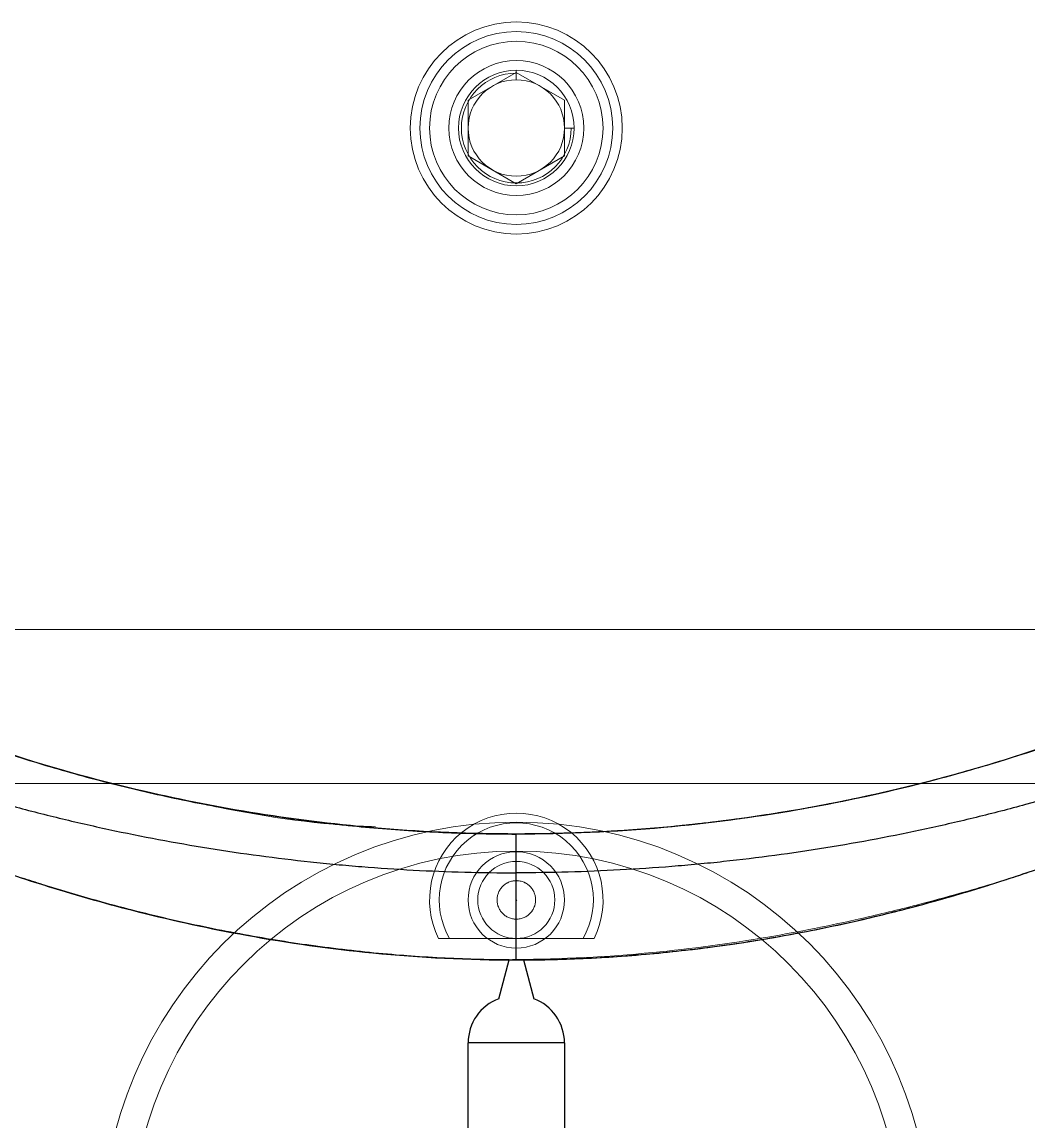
# Model space of a CAD drawing. Header units: millimetres. Extents: x 0 to 1749, y -46 to 1352.
# Drawn here: x 933.8 to 986, y 347.8 to 404.8 of the extents above; entities that cross this region are included whole.
import ezdxf
from ezdxf.lldxf.tags import DXFTag

# ---------------------------------------------------------------- set-up
doc = ezdxf.new("R2010")
doc.units = ezdxf.units.MM
for name, color, linetype, true_color in [('1', 7, 'Continuous', 0xffffff), ('110', 7, 'Continuous', 0xffffff), ('115', 7, 'Continuous', 0xffffff), ('117', 7, 'Continuous', 0xffffff), ('71', 7, 'Continuous', 0xffffff)]:
    doc.layers.add(name, color=color, linetype=linetype, true_color=true_color)
tags = doc.linetypes.add('DASHED', pattern=[25.72, 12.86, -12.86]).pattern_tags.tags
tags[6:7] = [DXFTag(74, 4), DXFTag(75, 0), DXFTag(340, '0'), DXFTag(46, 0.0), DXFTag(50, 0.0), DXFTag(44, 0.0), DXFTag(45, 0.0)]
tags[4:5] = [DXFTag(74, 4), DXFTag(75, 0), DXFTag(340, '0'), DXFTag(46, 0.0), DXFTag(50, 0.0), DXFTag(44, 0.0), DXFTag(45, 0.0)]

msp = doc.modelspace()

# ---------------------------------------------------------------- linework, layer by layer
at = {"layer": '1', "color": 7, "linetype": 'DASHED', "lineweight": 20, "ltscale": 0.125}
for p, q in [((956.9507, 400.73873), (959.4507, 402.1821)), ((959.4507, 402.29535), (959.4507, 401.79535)), ((959.4507, 402.1821), (961.9507, 400.73873)), ((956.9507, 397.85197), (956.9507, 400.73873)), ((961.9507, 400.73873), (961.9507, 397.85197)), ((961.9507, 399.29535), (962.4507, 399.29535)), ((959.4507, 396.4086), (956.9507, 397.85197)), ((961.9507, 397.85197), (959.4507, 396.4086)), ((1025.4507, 373.29535), (918.4507, 373.29535)), ((1025.4507, 373.29535), (918.4507, 373.29535)), ((918.4507, 365.29535), (1025.4507, 365.29535)), ((918.4507, 365.29535), (1025.4507, 365.29535))]:
    msp.add_line(p, q, dxfattribs=at)
at = {"layer": '1', "color": 7, "linetype": 'Continuous', "lineweight": 30}
for p, q in [((958.54286, 354.14026), (959.08104, 356.14878)), ((959.82036, 356.14878), (960.35854, 354.14026)), ((958.54286, 354.14026), (958.54286, 354.14026)), ((961.9507, 351.84535), (956.9507, 351.84535)), ((956.9507, 331.74535), (956.9507, 351.84535)), ((961.9507, 351.84535), (961.9507, 331.74535))]:
    msp.add_line(p, q, dxfattribs=at)
at = {"layer": '1', "color": 7, "linetype": 'DASHED', "lineweight": 20, "ltscale": 0.125}
for centre, radius in [((959.4507, 399.29535), 5), ((959.4507, 399.29535), 4.5), ((959.4507, 399.29535), 3), ((959.4507, 399.29535), 2.5), ((959.4507, 359.26187), 2.5), ((959.4507, 359.24094), 0.02093)]:
    msp.add_circle(centre, radius, dxfattribs=at)
for radius in [3, 2.85]:
    msp.add_arc((959.4507, 399.29535), radius, 90, 0, dxfattribs=at)
at = {"layer": '1', "color": 7, "linetype": 'Continuous', "lineweight": 30}
for centre, start, end in [((959.4007, 351.84535), 110.495789, 180), ((959.5007, 351.84535), 0, 69.504211)]:
    msp.add_arc(centre, 2.45, start, end, dxfattribs=at)
at = {"layer": '1', "color": 7, "linetype": 'DASHED', "lineweight": 20, "ltscale": 0.125}
for points, knots in [([(952.14309, 363.05733), (951.58394, 363.07717), (948.34184, 363.24039), (942.77503, 364.2394), (935.80965, 365.91379), (929.85218, 367.90065), (924.85966, 369.94079), (920.70979, 371.9266), (917.24299, 373.79708), (914.32201, 375.54599), (911.68464, 377.22988), (909.56416, 378.76581), (907.73451, 380.00836), (906.64123, 380.4551), (906.11493, 380.6307)], [0, 0, 0, 0, 0.03361225, 0.19523848, 0.33875005, 0.46444746, 0.57245772, 0.66293246, 0.74098163, 0.80924229, 0.86765885, 0.92899894, 0.96693928, 1, 1, 1, 1]), ([(1012.80043, 380.5805), (1012.1079, 380.35177), (1010.45935, 379.6922), (1008.28817, 377.93053), (1005.74412, 376.28913), (1002.89676, 374.51331), (999.23307, 372.45292), (995.00834, 370.37473), (990.37154, 368.4227), (985.57296, 366.71003), (980.0706, 365.12911), (973.84742, 363.80714), (966.89154, 362.89141), (962.01198, 362.6724), (959.4507, 362.67211)], [0, 0, 0, 0, 0.03780769, 0.09291321, 0.14511309, 0.19682753, 0.26883288, 0.36549604, 0.44359372, 0.53261244, 0.63260128, 0.74366799, 0.86606016, 1, 1, 1, 1]), ([(959.4507, 360.67035), (959.4507, 360.98099), (959.4507, 361.54804), (959.4507, 362.19029), (959.4507, 362.58976), (959.4507, 362.68023), (959.4507, 362.68035)], [0, 0, 0, 0, 0.25009912, 0.50019824, 0.75029737, 1, 1, 1, 1]), ([(959.4507, 358.26187), (959.38114, 358.26187), (959.31295, 358.26905), (959.21262, 358.29002), (959.17951, 358.29873), (959.11395, 358.31964), (959.08202, 358.3317), (958.98908, 358.37222), (958.93069, 358.40508), (958.86207, 358.45329), (958.84862, 358.46326), (958.82242, 358.48371), (958.78409, 358.51519), (958.72492, 358.57163), (958.68246, 358.62088), (958.65244, 358.65933), (958.64272, 358.67243), (958.62407, 358.69889), (958.61512, 358.71227), (958.57214, 358.77996), (958.54346, 358.83652), (958.51447, 358.91014), (958.50901, 358.925), (958.4988, 358.95504), (958.49405, 358.9702), (958.48096, 359.01571), (958.47373, 359.04622), (958.45641, 359.13825), (958.45064, 359.20024), (958.45072, 359.27856), (958.4511, 359.2943), (958.45262, 359.3257), (958.45599, 359.3726), (958.46261, 359.41889), (958.48014, 359.51066), (958.4975, 359.57078), (958.52667, 359.64452), (958.5329, 359.65923), (958.54604, 359.6883), (958.56675, 359.73133), (958.59043, 359.77269), (958.64176, 359.85319), (958.68123, 359.90391), (958.73775, 359.96328), (958.74945, 359.97498), (958.77333, 359.9977), (958.80994, 360.03084), (958.87484, 360.08141), (958.93096, 360.11684), (958.97467, 360.14146), (958.98952, 360.14933), (959.01977, 360.16441), (959.03522, 360.17163), (959.11349, 360.20577), (959.17817, 360.22643), (959.27828, 360.24748), (959.31217, 360.25283), (959.36382, 360.25824), (959.38119, 360.2596), (959.41591, 360.26141), (959.4333, 360.26187), (959.4507, 360.26187)], [0, 0, 0, 0, 0.0625, 0.0625, 0.09375, 0.09375, 0.125, 0.125, 0.1875, 0.1875, 0.203125, 0.203125, 0.21875, 0.25, 0.28125, 0.28125, 0.296875, 0.296875, 0.3125, 0.3125, 0.375, 0.375, 0.390625, 0.390625, 0.40625, 0.40625, 0.4375, 0.4375, 0.5, 0.5, 0.515625, 0.515625, 0.53125, 0.5625, 0.5625, 0.625, 0.625, 0.640625, 0.640625, 0.65625, 0.6875, 0.6875, 0.75, 0.75, 0.765625, 0.765625, 0.78125, 0.8125, 0.84375, 0.84375, 0.859375, 0.859375, 0.875, 0.875, 0.9375, 0.9375, 0.96875, 0.96875, 0.984375, 0.984375, 1, 1, 1, 1]), ([(959.4507, 356.17133), (961.81835, 356.18812), (966.18105, 356.40948), (972.14992, 357.21836), (976.70341, 358.1273), (980.01932, 358.93455), (982.26569, 359.54479), (983.91364, 360.02468), (984.76572, 360.29094), (985.0959, 360.39668)], [0, 0, 0, 0, 0.27091391, 0.50138662, 0.68988517, 0.80325401, 0.89245006, 0.9577278, 1, 1, 1, 1]), ([(959.4507, 358.26187), (959.52026, 358.26187), (959.58845, 358.26905), (959.68878, 358.29002), (959.72189, 358.29873), (959.78745, 358.31964), (959.81938, 358.3317), (959.91233, 358.37222), (959.97071, 358.40508), (960.03933, 358.45329), (960.05278, 358.46326), (960.07898, 358.48371), (960.11732, 358.51519), (960.17648, 358.57163), (960.21894, 358.62088), (960.24896, 358.65933), (960.25868, 358.67243), (960.27733, 358.69889), (960.28628, 358.71227), (960.32927, 358.77996), (960.35794, 358.83652), (960.38693, 358.91014), (960.39239, 358.925), (960.4026, 358.95504), (960.40735, 358.9702), (960.42044, 359.01571), (960.42767, 359.04622), (960.44499, 359.13825), (960.45076, 359.20024), (960.45068, 359.27856), (960.4503, 359.2943), (960.44878, 359.3257), (960.44541, 359.3726), (960.43879, 359.41889), (960.42126, 359.51066), (960.40391, 359.57078), (960.37473, 359.64452), (960.3685, 359.65923), (960.35536, 359.6883), (960.33465, 359.73133), (960.31098, 359.77269), (960.25964, 359.85319), (960.22017, 359.90391), (960.16365, 359.96328), (960.15195, 359.97498), (960.12807, 359.9977), (960.09146, 360.03084), (960.02656, 360.08141), (959.97045, 360.11684), (959.92673, 360.14146), (959.91188, 360.14933), (959.88163, 360.16441), (959.86618, 360.17163), (959.78791, 360.20577), (959.72323, 360.22643), (959.62312, 360.24748), (959.58923, 360.25283), (959.53758, 360.25824), (959.52021, 360.2596), (959.48549, 360.26141), (959.46811, 360.26187), (959.4507, 360.26187)], [0, 0, 0, 0, 0.0625, 0.0625, 0.09375, 0.09375, 0.125, 0.125, 0.1875, 0.1875, 0.203125, 0.203125, 0.21875, 0.25, 0.28125, 0.28125, 0.296875, 0.296875, 0.3125, 0.3125, 0.375, 0.375, 0.390625, 0.390625, 0.40625, 0.40625, 0.4375, 0.4375, 0.5, 0.5, 0.515625, 0.515625, 0.53125, 0.5625, 0.5625, 0.625, 0.625, 0.640625, 0.640625, 0.65625, 0.6875, 0.6875, 0.75, 0.75, 0.765625, 0.765625, 0.78125, 0.8125, 0.84375, 0.84375, 0.859375, 0.859375, 0.875, 0.875, 0.9375, 0.9375, 0.96875, 0.96875, 0.984375, 0.984375, 1, 1, 1, 1]), ([(983.96961, 360.03577), (983.9839, 360.04025), (983.99818, 360.04473), (984.30457, 360.14101), (984.59623, 360.23428), (984.88742, 360.329)], [0, 0, 0, 0, 0.04668834, 0.04668834, 1, 1, 1, 1]), ([(959.4507, 356.16994), (959.4507, 356.18976), (959.4507, 356.28043), (959.4507, 356.58787), (959.4507, 357.15286), (959.4507, 357.63714), (959.4507, 358.01826), (959.4507, 358.14007), (959.4507, 358.26187)], [0, 0, 0, 0, 0.14202807, 0.38930422, 0.63658037, 0.88385653, 0.88385653, 1, 1, 1, 1]), ([(959.08105, 356.14878), (959.08106, 356.14878), (959.08167, 356.14885), (959.08404, 356.14912), (959.08585, 356.14932), (959.09309, 356.15014), (959.10022, 356.15093), (959.11422, 356.1524), (959.11945, 356.15295), (959.13104, 356.15411), (959.13737, 356.15473), (959.15767, 356.15666), (959.17302, 356.15803), (959.1988, 356.16011), (959.20789, 356.16081), (959.22665, 356.16217), (959.23634, 356.16283), (959.26633, 356.16473), (959.28758, 356.16589), (959.33243, 356.16785), (959.35539, 356.16862), (959.39059, 356.1694), (959.40245, 356.1696), (959.42644, 356.16987), (959.43858, 356.16994), (959.4507, 356.16994)], [0, 0, 0, 0, 0.06108855, 0.06108855, 0.12368265, 0.12368265, 0.24887084, 0.24887084, 0.31146494, 0.31146494, 0.37405903, 0.37405903, 0.49924723, 0.49924723, 0.56184132, 0.56184132, 0.62443542, 0.62443542, 0.74962361, 0.74962361, 0.87481181, 0.87481181, 0.9374059, 0.9374059, 1, 1, 1, 1]), ([(959.82036, 356.14878), (959.82034, 356.14878), (959.81973, 356.14885), (959.81736, 356.14912), (959.81555, 356.14932), (959.80831, 356.15014), (959.80118, 356.15093), (959.78718, 356.1524), (959.78195, 356.15295), (959.77036, 356.15411), (959.76403, 356.15473), (959.74373, 356.15666), (959.72838, 356.15803), (959.7026, 356.16011), (959.69351, 356.16081), (959.67475, 356.16217), (959.66506, 356.16283), (959.63507, 356.16473), (959.61382, 356.16589), (959.56897, 356.16785), (959.54601, 356.16862), (959.51081, 356.1694), (959.49895, 356.1696), (959.47496, 356.16987), (959.46282, 356.16994), (959.4507, 356.16994)], [0, 0, 0, 0, 0.06108855, 0.06108855, 0.12368264, 0.12368264, 0.24887084, 0.24887084, 0.31146493, 0.31146493, 0.37405903, 0.37405903, 0.49924723, 0.49924723, 0.56184132, 0.56184132, 0.62443542, 0.62443542, 0.74962361, 0.74962361, 0.87481181, 0.87481181, 0.9374059, 0.9374059, 1, 1, 1, 1])]:
    msp.add_open_spline(points, degree=3, knots=knots, dxfattribs=at)
at = {"layer": '1', "color": 7, "linetype": 'Continuous', "lineweight": 30}
for points, knots in [([(959.4507, 362.68035), (957.11144, 362.68088), (952.62597, 362.86496), (946.18889, 363.6395), (939.51264, 364.94186), (932.83929, 366.81802), (926.42663, 369.23599), (921.2318, 371.64858), (917.08492, 373.88071), (913.73055, 375.93167), (910.87521, 377.75524), (908.57804, 379.61087), (906.92021, 380.31758), (906.15411, 380.58806)], [0, 0, 0, 0, 0.12250451, 0.23578622, 0.3398936, 0.47936219, 0.59912725, 0.69929545, 0.77983064, 0.84623331, 0.90560151, 0.95783186, 1, 1, 1, 1]), ([(906.1857, 380.65674), (906.47212, 380.5509), (906.75227, 380.435), (907.30061, 380.18395), (907.56879, 380.04881), (908.09347, 379.75972), (908.41402, 379.56719), (908.72497, 379.35922), (908.84857, 379.27478), (908.90996, 379.2319), (909.09326, 379.10186), (909.21434, 379.01337), (909.4566, 378.83654), (909.57792, 378.74843), (909.82111, 378.57311), (910.18666, 378.31134), (911.04474, 377.70882), (911.78871, 377.20597), (912.78752, 376.54655), (913.29036, 376.22237), (914.30169, 375.58432), (914.81022, 375.27032), (915.83326, 374.65288), (916.34779, 374.34947), (917.38311, 373.75366), (917.90388, 373.46123), (919.4755, 372.60034), (920.53567, 372.04828), (921.74238, 371.45192), (921.87668, 371.38599), (922.14554, 371.25488), (922.54917, 371.05936), (923.49332, 370.61119), (924.30662, 370.24073), (925.93855, 369.51788), (928.12863, 368.6023), (931.45567, 367.37135), (933.70135, 366.64473), (935.9608, 365.9649), (938.23402, 365.33184), (940.53484, 364.79259), (942.84957, 364.30062), (944.01388, 364.07827), (946.35661, 363.68145), (947.68232, 363.48516), (949.0171, 363.31972), (949.31394, 363.28372), (949.4625, 363.2661), (949.90824, 363.21442), (950.20549, 363.18155), (951.09752, 363.08767), (951.69258, 363.0314), (953.47886, 362.88149), (954.67121, 362.80685), (956.46188, 362.73154), (957.05913, 362.71253), (958.25436, 362.68694), (958.85233, 362.68035), (959.4507, 362.68035)], [0, 0, 0, 0, 0.015625, 0.015625, 0.03125, 0.03125, 0.046875, 0.05078125, 0.05078125, 0.0546875, 0.0546875, 0.0625, 0.0625, 0.0703125, 0.0703125, 0.078125, 0.09375, 0.125, 0.125, 0.15625, 0.15625, 0.1875, 0.1875, 0.21875, 0.21875, 0.25, 0.25, 0.3125, 0.3125, 0.3203125, 0.3203125, 0.328125, 0.34375, 0.375, 0.375, 0.4375, 0.5, 0.5625, 0.5625, 0.625, 0.6875, 0.6875, 0.75, 0.75, 0.8125, 0.8203125, 0.8203125, 0.828125, 0.828125, 0.84375, 0.84375, 0.875, 0.875, 0.9375, 0.9375, 0.96875, 0.96875, 1, 1, 1, 1]), ([(1012.7157, 380.65674), (1012.42929, 380.5509), (1012.14913, 380.435), (1011.6008, 380.18395), (1011.33261, 380.04881), (1010.80793, 379.75972), (1010.48738, 379.56719), (1010.17643, 379.35922), (1010.05283, 379.27478), (1009.99144, 379.2319), (1009.80814, 379.10186), (1009.68706, 379.01337), (1009.4448, 378.83654), (1009.32348, 378.74843), (1009.08029, 378.57311), (1008.71474, 378.31134), (1007.85666, 377.70882), (1007.1127, 377.20597), (1006.11388, 376.54655), (1005.61104, 376.22237), (1004.59971, 375.58432), (1004.09118, 375.27032), (1003.06814, 374.65288), (1002.55361, 374.34947), (1001.51829, 373.75366), (1000.99752, 373.46123), (999.4259, 372.60034), (998.36573, 372.04828), (997.15902, 371.45192), (997.02472, 371.38599), (996.75586, 371.25488), (996.35224, 371.05936), (995.40808, 370.61119), (994.59478, 370.24073), (992.96285, 369.51788), (990.77277, 368.6023), (987.44574, 367.37135), (985.20005, 366.64473), (982.9406, 365.9649), (980.66738, 365.33184), (978.36656, 364.79259), (976.05184, 364.30062), (974.88752, 364.07827), (972.54479, 363.68145), (971.21908, 363.48516), (969.8843, 363.31972), (969.58746, 363.28372), (969.4389, 363.2661), (968.99316, 363.21442), (968.69591, 363.18155), (967.80388, 363.08767), (967.20882, 363.0314), (965.42254, 362.88149), (964.23019, 362.80685), (962.43952, 362.73154), (961.84227, 362.71253), (960.64704, 362.68694), (960.04907, 362.68035), (959.4507, 362.68035)], [0, 0, 0, 0, 0.015625, 0.015625, 0.03125, 0.03125, 0.046875, 0.05078125, 0.05078125, 0.0546875, 0.0546875, 0.0625, 0.0625, 0.0703125, 0.0703125, 0.078125, 0.09375, 0.125, 0.125, 0.15625, 0.15625, 0.1875, 0.1875, 0.21875, 0.21875, 0.25, 0.25, 0.3125, 0.3125, 0.3203125, 0.3203125, 0.328125, 0.34375, 0.375, 0.375, 0.4375, 0.5, 0.5625, 0.5625, 0.625, 0.6875, 0.6875, 0.75, 0.75, 0.8125, 0.8203125, 0.8203125, 0.828125, 0.828125, 0.84375, 0.84375, 0.875, 0.875, 0.9375, 0.9375, 0.96875, 0.96875, 1, 1, 1, 1]), ([(1012.74639, 380.58766), (1011.98061, 380.31728), (1010.32309, 379.61069), (1008.0262, 377.75523), (1005.17085, 375.93168), (1001.81648, 373.88071), (997.66961, 371.64858), (992.47477, 369.23599), (986.06211, 366.81802), (979.38876, 364.94186), (972.71251, 363.6395), (966.27543, 362.86496), (961.78996, 362.68088), (959.4507, 362.68035)], [0, 0, 0, 0, 0.04215164, 0.09438289, 0.15375211, 0.22015593, 0.3006925, 0.40086243, 0.52062955, 0.66010054, 0.76420972, 0.87749338, 1, 1, 1, 1]), ([(881.5632, 365.69535), (881.5632, 365.69535), (881.56499, 365.69669), (881.57204, 365.70197), (881.57733, 365.70593), (881.59814, 365.72149), (881.61862, 365.73679), (881.65196, 365.76165), (881.65903, 365.76691), (881.67384, 365.77794), (881.68159, 365.78371), (881.70584, 365.80176), (881.72334, 365.81477), (881.77964, 365.85659), (881.8222, 365.88816), (881.91673, 365.95813), (881.96871, 365.99653), (882.03953, 366.04873), (882.05399, 366.05938), (882.0835, 366.0811), (882.09854, 366.09217), (882.14425, 366.12578), (882.1756, 366.14881), (882.2722, 366.21968), (882.33999, 366.26929), (882.48185, 366.37283), (882.55592, 366.42676), (882.67151, 366.51068), (882.7108, 366.53916), (882.79082, 366.59707), (882.8718, 366.65559), (882.9546, 366.71524), (883.03828, 366.77542), (883.08059, 366.8058), (883.16589, 366.86694), (883.20886, 366.89769), (883.29501, 366.95928), (883.33817, 366.99009), (883.46765, 367.08244), (883.55407, 367.14394), (883.81373, 367.32824), (883.98736, 367.45085), (884.33586, 367.69529), (884.51072, 367.81713), (885.38822, 368.42446), (886.10034, 368.90415), (887.54649, 369.84985), (888.28052, 370.31586), (889.39903, 371.00399), (889.7748, 371.23157), (890.5322, 371.68297), (890.9133, 371.90646), (892.06387, 372.57031), (893.03481, 373.11243), (894.0212, 373.64072), (894.417, 373.85093), (894.61553, 373.95545), (895.21281, 374.26773), (895.6132, 374.47423), (896.11544, 374.73218), (896.21596, 374.7838), (896.41727, 374.88682), (896.61892, 374.9895), (896.82201, 375.09004), (897.02623, 375.18877), (897.12873, 375.23714), (897.3346, 375.33104), (897.43801, 375.37651), (897.64587, 375.46419), (897.75031, 375.50644), (898.06514, 375.62845), (898.27705, 375.70349), (898.91879, 375.90995), (899.3546, 376.02275), (900.02028, 376.15488), (900.30015, 376.20219), (900.5832, 376.23967), (900.69668, 376.25387), (900.75358, 376.26057), (900.92415, 376.27944), (901.03782, 376.29037), (901.60594, 376.33688), (902.05972, 376.34818), (902.73938, 376.32721), (902.96577, 376.31388), (903.41822, 376.27449), (903.87034, 376.22235), (904.3218, 376.14479), (904.60374, 376.08824), (904.66015, 376.07652), (904.77279, 376.05229), (904.94119, 376.01485), (905.10792, 375.97412), (905.4392, 375.88834), (905.65714, 375.82542), (906.0873, 375.68826), (906.29951, 375.61401), (906.92729, 375.37366), (907.33398, 375.18992), (908.12255, 374.77266), (908.50472, 374.53973), (909.08286, 374.20169), (909.27637, 374.09086), (909.66375, 373.87037), (910.24536, 373.54135), (910.8286, 373.21761), (911.99742, 372.57756), (912.97532, 372.05661), (913.95865, 371.55288), (914.35243, 371.3528), (914.54954, 371.25346), (915.14165, 370.95766), (915.73536, 370.66631), (916.33235, 370.38235), (916.73117, 370.19479), (916.93102, 370.1019), (917.53167, 369.82549), (918.03407, 369.59889), (918.5379, 369.37485), (918.73954, 369.2854), (918.84041, 369.24073), (919.14321, 369.10735), (919.74943, 368.84267), (921.16828, 368.23973), (924.02327, 367.09233), (928.15118, 365.61968), (931.50608, 364.61783), (934.04192, 363.93205), (934.89048, 363.71439), (936.59416, 363.30087), (937.44928, 363.10501), (940.02459, 362.55053), (941.75475, 362.22497), (944.37046, 361.80436), (945.24576, 361.67542), (947.00323, 361.4402), (947.88539, 361.33391), (948.99246, 361.2155), (949.2141, 361.19255), (949.65781, 361.14808), (949.87981, 361.12659), (950.5458, 361.06435), (950.98997, 361.02583), (952.32299, 360.91921), (953.21235, 360.86004), (954.99242, 360.76539), (955.88313, 360.72988), (957.6659, 360.68236), (958.55796, 360.67035), (959.4507, 360.67035)], [0, 0, 0, 0, 0.00195312, 0.00195312, 0.00390625, 0.00390625, 0.0078125, 0.0078125, 0.00878906, 0.00878906, 0.00976562, 0.00976562, 0.01171875, 0.01171875, 0.015625, 0.015625, 0.01953125, 0.01953125, 0.02050781, 0.02050781, 0.02148438, 0.02148438, 0.0234375, 0.0234375, 0.02734375, 0.02734375, 0.03125, 0.03125, 0.03320313, 0.03320313, 0.03515625, 0.03710938, 0.03710938, 0.0390625, 0.0390625, 0.04101563, 0.04101563, 0.04296875, 0.04296875, 0.046875, 0.046875, 0.0546875, 0.0546875, 0.0625, 0.0625, 0.09375, 0.09375, 0.125, 0.125, 0.140625, 0.140625, 0.15625, 0.15625, 0.1875, 0.1953125, 0.1953125, 0.203125, 0.203125, 0.21875, 0.21875, 0.22265625, 0.22265625, 0.2265625, 0.23046875, 0.23046875, 0.234375, 0.234375, 0.23828125, 0.23828125, 0.2421875, 0.2421875, 0.25, 0.25, 0.265625, 0.265625, 0.2734375, 0.27539063, 0.27539063, 0.27734375, 0.27734375, 0.28125, 0.28125, 0.296875, 0.296875, 0.3046875, 0.3046875, 0.3125, 0.3203125, 0.3203125, 0.32226563, 0.32226563, 0.32421875, 0.328125, 0.328125, 0.3359375, 0.3359375, 0.34375, 0.34375, 0.359375, 0.359375, 0.375, 0.375, 0.3828125, 0.3828125, 0.390625, 0.40625, 0.40625, 0.4375, 0.4453125, 0.4453125, 0.453125, 0.453125, 0.46875, 0.4765625, 0.4765625, 0.484375, 0.484375, 0.5, 0.50390625, 0.50390625, 0.5078125, 0.5078125, 0.515625, 0.53125, 0.5625, 0.625, 0.6875, 0.6875, 0.71875, 0.71875, 0.75, 0.75, 0.8125, 0.8125, 0.84375, 0.84375, 0.875, 0.875, 0.8828125, 0.8828125, 0.890625, 0.890625, 0.90625, 0.90625, 0.9375, 0.9375, 0.96875, 0.96875, 1, 1, 1, 1]), ([(1037.3382, 365.69535), (1037.33807, 365.69544), (1037.33802, 365.6956), (1037.33784, 365.69584), (1037.33757, 365.69621), (1037.33694, 365.69707), (1037.33567, 365.69878), (1037.33309, 365.70217), (1037.32775, 365.70882), (1037.31638, 365.72161), (1037.30553, 365.73176), (1037.28245, 365.75104), (1037.26524, 365.76255), (1037.23691, 365.77796), (1037.22582, 365.78339), (1037.21416, 365.78841), (1037.21253, 365.7891), (1037.21197, 365.78955), (1037.21096, 365.7903), (1037.20943, 365.79143), (1037.2038, 365.79562), (1037.19015, 365.80578), (1037.17681, 365.8157), (1037.13074, 365.84993), (1037.08877, 365.88107), (1037.01865, 365.93297), (1036.9818, 365.96023), (1036.94228, 365.98942), (1036.91534, 366.0093), (1036.90157, 366.01946), (1036.83158, 366.07106), (1036.77186, 366.115), (1036.64526, 366.20791), (1036.57839, 366.25688), (1036.47301, 366.33383), (1036.41905, 366.37318), (1036.36322, 366.41381), (1036.32559, 366.44118), (1036.30655, 366.45502), (1036.21083, 366.52453), (1036.13225, 366.58145), (1036.01165, 366.66851), (1035.97099, 366.69782), (1035.8888, 366.75697), (1035.84725, 366.78682), (1035.76337, 366.84698), (1035.72107, 366.87728), (1035.63616, 366.93801), (1035.59357, 366.96843), (1035.46581, 367.05961), (1035.38054, 367.12032), (1035.12436, 367.30228), (1034.95308, 367.42333), (1034.60914, 367.66482), (1034.43651, 367.78524), (1033.91674, 368.14543), (1033.56765, 368.38413), (1032.86409, 368.85853), (1032.50954, 369.09426), (1031.43818, 369.79629), (1030.71364, 370.25739), (1029.61046, 370.93806), (1029.24, 371.16312), (1028.49351, 371.60951), (1028.11788, 371.8306), (1026.98397, 372.48735), (1026.21856, 372.91657), (1025.05599, 373.54745), (1024.66603, 373.75555), (1023.88136, 374.16765), (1023.38809, 374.42287), (1022.89248, 374.67749), (1022.69407, 374.77933), (1022.59481, 374.83029), (1022.39586, 374.93172), (1022.29617, 374.98217), (1022.09597, 375.08181), (1021.99538, 375.13104), (1021.79348, 375.22733), (1021.69216, 375.27439), (1021.48856, 375.36554), (1021.38627, 375.40959), (1021.07789, 375.53707), (1020.8703, 375.61588), (1020.24164, 375.83409), (1019.81466, 375.95527), (1019.16245, 376.10102), (1018.94309, 376.14359), (1018.61107, 376.19832), (1018.44432, 376.2234), (1018.27643, 376.24502), (1018.16426, 376.25866), (1018.10811, 376.26509), (1017.60328, 376.31926), (1017.15593, 376.34181), (1016.26381, 376.33791), (1015.81904, 376.31141), (1015.15379, 376.235), (1014.71091, 376.17188), (1014.26933, 376.08435), (1013.93864, 376.00935), (1013.8285, 375.98278), (1013.66341, 375.94056), (1013.60835, 375.92607), (1013.49854, 375.89637), (1013.4438, 375.88115), (1013.17095, 375.80328), (1012.95535, 375.73527), (1012.31668, 375.51381), (1011.90184, 375.34276), (1011.39795, 375.09754), (1011.29791, 375.04693), (1011.0993, 374.94251), (1011.00075, 374.8887), (1010.70664, 374.72398), (1010.51259, 374.6098), (1010.22174, 374.43813), (1010.12482, 374.38084), (1009.93058, 374.26714), (1009.83324, 374.21076), (1009.63829, 374.09862), (1009.54066, 374.04286), (1009.3453, 373.93163), (1009.24758, 373.87617), (1008.75879, 373.59961), (1008.36713, 373.38078), (1007.19018, 372.73192), (1006.20608, 372.20397), (1005.21733, 371.69368), (1004.82145, 371.49101), (1004.62332, 371.3904), (1004.02831, 371.09079), (1003.43199, 370.79564), (1002.83257, 370.50782), (1002.43215, 370.31765), (1002.23152, 370.22344), (1001.6283, 369.94334), (1001.22447, 369.75989), (1000.617, 369.48759), (1000.41423, 369.3973), (1000.10976, 369.26232), (1000.0082, 369.21742), (999.80496, 369.12804), (999.29661, 368.90546), (997.97151, 368.33823), (995.09994, 367.17579), (990.94767, 365.68391), (986.72882, 364.41534), (984.1676, 363.75394), (982.45349, 363.33509), (981.59311, 363.13671), (979.00189, 362.57507), (977.26096, 362.24529), (974.62884, 361.81921), (973.74801, 361.68861), (971.97942, 361.45033), (971.09166, 361.34266), (969.97753, 361.22271), (969.75448, 361.19945), (969.30793, 361.1544), (969.08446, 361.13262), (968.4141, 361.06956), (967.96702, 361.03053), (966.62527, 360.9225), (965.73008, 360.86254), (963.93832, 360.76664), (963.04175, 360.73067), (961.24725, 360.68252), (960.34933, 360.67035), (959.4507, 360.67035)], [0, 0, 0, 0, 0.00003052, 0.00003052, 0.00006104, 0.00012207, 0.00024414, 0.00048828, 0.00097656, 0.00195313, 0.00390625, 0.00390625, 0.0078125, 0.0078125, 0.00976563, 0.01000977, 0.01000977, 0.0100708, 0.0100708, 0.01013184, 0.01025391, 0.01074219, 0.01171875, 0.01171875, 0.015625, 0.015625, 0.01757813, 0.01855469, 0.01855469, 0.01953125, 0.01953125, 0.0234375, 0.0234375, 0.02734375, 0.02734375, 0.02929688, 0.03027344, 0.03027344, 0.03125, 0.03125, 0.03515625, 0.03515625, 0.03710938, 0.03710938, 0.0390625, 0.0390625, 0.04101563, 0.04101563, 0.04296875, 0.04296875, 0.046875, 0.046875, 0.0546875, 0.0546875, 0.0625, 0.0625, 0.078125, 0.078125, 0.09375, 0.09375, 0.125, 0.125, 0.140625, 0.140625, 0.15625, 0.15625, 0.1875, 0.1875, 0.203125, 0.203125, 0.21875, 0.22265625, 0.22265625, 0.2265625, 0.2265625, 0.23046875, 0.23046875, 0.234375, 0.234375, 0.23828125, 0.23828125, 0.2421875, 0.2421875, 0.25, 0.25, 0.265625, 0.265625, 0.2734375, 0.2734375, 0.27734375, 0.27929688, 0.27929688, 0.28125, 0.28125, 0.296875, 0.296875, 0.3125, 0.3125, 0.3203125, 0.328125, 0.328125, 0.33203125, 0.33203125, 0.33398438, 0.33398438, 0.3359375, 0.3359375, 0.34375, 0.34375, 0.359375, 0.359375, 0.36328125, 0.36328125, 0.3671875, 0.3671875, 0.375, 0.375, 0.37890625, 0.37890625, 0.3828125, 0.3828125, 0.38671875, 0.38671875, 0.390625, 0.390625, 0.40625, 0.40625, 0.4375, 0.4453125, 0.4453125, 0.453125, 0.453125, 0.46875, 0.4765625, 0.4765625, 0.484375, 0.484375, 0.5, 0.5, 0.5078125, 0.5078125, 0.51171875, 0.51171875, 0.515625, 0.53125, 0.5625, 0.625, 0.6875, 0.71875, 0.71875, 0.75, 0.75, 0.8125, 0.8125, 0.84375, 0.84375, 0.875, 0.875, 0.8828125, 0.8828125, 0.890625, 0.890625, 0.90625, 0.90625, 0.9375, 0.9375, 0.96875, 0.96875, 1, 1, 1, 1]), ([(881.5632, 365.69535), (881.57319, 365.69885), (881.60533, 365.71469), (881.7317, 365.79172), (882.09499, 366.02872), (883.50429, 366.97439), (885.9731, 368.55235), (889.06716, 370.30589), (892.07178, 371.84983), (894.96456, 373.14101), (897.4772, 374.27771), (899.65622, 374.76343), (901.73097, 374.90245), (903.86375, 374.67994), (906.337, 373.97186), (908.81226, 372.50684), (911.95565, 370.52522), (915.62375, 368.41531), (919.4457, 366.38441), (922.86425, 364.72166), (925.85139, 363.3888), (928.64532, 362.24116), (931.69919, 361.09253), (935.44472, 359.8399), (940.1145, 358.52376), (945.72555, 357.30365), (952.27712, 356.38158), (956.95846, 356.15279), (959.4507, 356.14785)], [0, 0, 0, 0, 0.00278364, 0.00571832, 0.01212731, 0.02665612, 0.0728491, 0.11654013, 0.15474981, 0.19264395, 0.22864672, 0.25154621, 0.27089537, 0.30179607, 0.32824613, 0.36215049, 0.40376464, 0.46077073, 0.51259526, 0.55738237, 0.5952597, 0.62810513, 0.66386214, 0.71023645, 0.7672489, 0.83474538, 0.91246137, 1, 1, 1, 1]), ([(959.4507, 356.14785), (962.22817, 356.1545), (967.26793, 356.42813), (974.03751, 357.46371), (979.08702, 358.61637), (982.59286, 359.60071), (984.80346, 360.29503), (986.47222, 360.8554), (988.07964, 361.42447), (990.02437, 362.15645), (992.52213, 363.16478), (995.56306, 364.49941), (998.90135, 366.10836), (1002.1079, 367.78254), (1005.29744, 369.5793), (1008.35385, 371.35481), (1011.38111, 373.43169), (1014.23308, 374.551), (1016.91906, 374.90279), (1019.16286, 374.81), (1021.42093, 374.26085), (1024.27615, 372.99019), (1027.181, 371.68439), (1030.14042, 370.12954), (1032.63815, 368.71113), (1034.8233, 367.35377), (1036.42104, 366.28755), (1037.04473, 365.87234), (1037.26962, 365.72939), (1037.32266, 365.70137), (1037.3382, 365.69535)], [0, 0, 0, 0, 0.09757247, 0.17811341, 0.24107615, 0.28014435, 0.30650336, 0.32278564, 0.34222823, 0.36666819, 0.3961273, 0.43733878, 0.48397987, 0.52712021, 0.56539256, 0.61393864, 0.65275066, 0.69672666, 0.72197048, 0.74883294, 0.77600811, 0.80342321, 0.85883257, 0.88849796, 0.92293056, 0.96225942, 0.98278083, 0.9919479, 0.99609661, 1, 1, 1, 1]), ([(959.4507, 360.67035), (959.4507, 360.98099), (959.4507, 361.54804), (959.4507, 362.19029), (959.4507, 362.58997), (959.4507, 362.68036), (959.4507, 362.68035), (959.4507, 362.68034), (959.4507, 362.68032)], [0, 0, 0, 0, 0.24900698, 0.49801397, 0.74702095, 0.99602794, 0.99602794, 1, 1, 1, 1]), ([(959.08104, 356.14878), (958.4928, 356.15172), (957.90455, 356.16168), (956.72527, 356.19538), (956.13414, 356.2192), (954.95043, 356.28058), (954.35776, 356.3182), (953.66288, 356.37033), (953.56013, 356.37825), (952.83745, 356.43536), (952.21804, 356.49181), (950.97942, 356.61944), (950.36013, 356.69068), (949.12177, 356.84779), (948.50262, 356.9337), (947.26454, 357.12006), (946.64554, 357.22057), (945.4077, 357.43606), (944.78879, 357.5511), (943.55101, 357.79566), (942.93207, 357.92527), (941.69401, 358.19893), (941.07483, 358.34309), (939.83651, 358.64573), (939.21732, 358.80431), (937.9793, 359.13569), (937.36042, 359.30859), (936.12334, 359.66849), (935.5051, 359.8556), (934.52675, 360.16303), (934.16527, 360.27911), (933.80451, 360.39742)], [0, 0, 0, 0, 0.06816702, 0.06816702, 0.1367313, 0.1367313, 0.20553871, 0.20553871, 0.21747536, 0.21747536, 0.28962599, 0.28962599, 0.3621505, 0.3621505, 0.43504273, 0.43504273, 0.50830024, 0.50830024, 0.58192702, 0.58192702, 0.65593871, 0.65593871, 0.73035868, 0.73035868, 0.80515737, 0.80515737, 0.88029502, 0.88029502, 0.95573195, 0.95573195, 1, 1, 1, 1]), ([(959.4507, 356.14785), (959.4507, 356.14793), (959.4507, 356.2297), (959.4507, 356.58787), (959.4507, 357.15286), (959.4507, 357.63714), (959.4507, 358.12762), (959.4507, 358.58993), (959.4507, 359.28341), (959.4507, 359.97688), (959.4507, 360.43919), (959.4507, 360.67035)], [0, 0, 0, 0, 0.13207754, 0.26427084, 0.39646415, 0.52865745, 0.52865745, 0.64649309, 0.76432872, 0.88216436, 1, 1, 1, 1]), ([(984.88742, 360.329), (985.21364, 360.43512), (985.53927, 360.54306), (985.90915, 360.66796), (985.95401, 360.68314), (985.99885, 360.69836)], [0, 0, 0, 0, 0.87892067, 0.87892067, 1, 1, 1, 1]), ([(959.82036, 356.14878), (960.4086, 356.15172), (960.99685, 356.16168), (962.17613, 356.19538), (962.76726, 356.2192), (963.95097, 356.28058), (964.54364, 356.3182), (965.23852, 356.37033), (965.34127, 356.37825), (966.06396, 356.43536), (966.68336, 356.49181), (967.92198, 356.61944), (968.54127, 356.69068), (969.77963, 356.84779), (970.39878, 356.9337), (971.63686, 357.12006), (972.25586, 357.22057), (973.4937, 357.43606), (974.11261, 357.5511), (975.35039, 357.79566), (975.96933, 357.92527), (977.20739, 358.19893), (977.82658, 358.34309), (979.06489, 358.64573), (979.68408, 358.80431), (980.9221, 359.13569), (981.54098, 359.30859), (982.76368, 359.66431), (983.36764, 359.84693), (983.96961, 360.03577)], [0, 0, 0, 0, 0.07145515, 0.07145515, 0.14332671, 0.14332671, 0.21545313, 0.21545313, 0.22796556, 0.22796556, 0.30359647, 0.30359647, 0.37961929, 0.37961929, 0.45602758, 0.45602758, 0.53281875, 0.53281875, 0.60999702, 0.60999702, 0.68757876, 0.68757876, 0.76558847, 0.76558847, 0.84399517, 0.84399517, 0.92275718, 0.92275718, 1, 1, 1, 1])]:
    msp.add_open_spline(points, degree=3, knots=knots, dxfattribs=at)
at = {"layer": '110', "color": 7, "linetype": 'DASHED', "lineweight": 20, "ltscale": 0.125}
for radius in [5.5, 3.5]:
    msp.add_circle((959.4507, 399.29535), radius, dxfattribs=at)
at = {"layer": '115', "color": 7, "linetype": 'DASHED', "lineweight": 20, "ltscale": 0.125}
for p, q in [((955.41701, 357.26704), (957.94598, 357.26542)), ((957.94598, 357.26542), (960.95286, 357.26349)), ((960.95286, 357.26349), (963.48183, 357.26187))]:
    msp.add_line(p, q, dxfattribs=at)
msp.add_arc((959.4507, 359.26187), 4.5, 333.6122, 206.31432, dxfattribs=at)
at = {"layer": '117', "color": 7, "linetype": 'DASHED', "lineweight": 20, "ltscale": 0.125}
for radius in [21.5, 20]:
    msp.add_circle((959.4507, 341.79535), radius, dxfattribs=at)
at = {"layer": '71', "color": 7, "linetype": 'DASHED', "lineweight": 20, "ltscale": 0.125}
for p, q in [((955.9866, 357.26187), (959.4507, 357.26187)), ((959.4507, 357.26187), (962.9148, 357.26187))]:
    msp.add_line(p, q, dxfattribs=at)
msp.add_circle((959.4507, 359.26187), 2, dxfattribs=at)
msp.add_arc((959.4507, 359.26187), 4, 330, 210, dxfattribs=at)
for points in [[(959.4507, 358.26187), (959.38114, 358.26187), (959.31295, 358.26905), (959.21262, 358.29002), (959.17951, 358.29873), (959.11395, 358.31965), (959.08202, 358.3317), (958.98907, 358.37222), (958.93069, 358.40508), (958.86207, 358.45329), (958.84862, 358.46326), (958.82241, 358.48371), (958.78408, 358.5152), (958.72492, 358.57164), (958.68246, 358.62088), (958.65243, 358.65934), (958.64272, 358.67244), (958.62406, 358.6989), (958.61511, 358.71228), (958.57213, 358.77997), (958.54345, 358.83654), (958.51446, 358.91015), (958.50901, 358.92502), (958.4988, 358.95505), (958.49405, 358.97022), (958.48095, 359.01573), (958.47373, 359.04624), (958.45641, 359.13826), (958.45064, 359.20026), (958.45072, 359.27858), (958.4511, 359.29432), (958.45262, 359.32572), (958.45599, 359.37262), (958.46262, 359.41891), (958.48015, 359.51068), (958.4975, 359.57079), (958.52668, 359.64453), (958.53291, 359.65925), (958.54604, 359.68831), (958.56675, 359.73134), (958.59043, 359.7727), (958.64176, 359.8532), (958.68123, 359.90391), (958.73776, 359.96328), (958.74946, 359.97498), (958.77334, 359.9977), (958.80995, 360.03084), (958.87485, 360.08141), (958.93096, 360.11684), (958.97467, 360.14146), (958.98952, 360.14933), (959.01977, 360.16441), (959.03522, 360.17163), (959.11349, 360.20577), (959.17817, 360.22643), (959.27828, 360.24748), (959.31217, 360.25283), (959.36382, 360.25824), (959.38119, 360.2596), (959.41591, 360.26141), (959.4333, 360.26187), (959.4507, 360.26187)], [(959.4507, 358.26187), (959.52026, 358.26187), (959.58845, 358.26905), (959.68878, 358.29002), (959.72189, 358.29873), (959.78745, 358.31965), (959.81938, 358.3317), (959.91233, 358.37222), (959.97072, 358.40508), (960.03933, 358.45329), (960.05279, 358.46326), (960.07899, 358.48371), (960.11732, 358.5152), (960.17649, 358.57164), (960.21894, 358.62088), (960.24897, 358.65934), (960.25868, 358.67244), (960.27734, 358.6989), (960.28629, 358.71228), (960.32927, 358.77997), (960.35795, 358.83654), (960.38694, 358.91015), (960.39239, 358.92502), (960.4026, 358.95505), (960.40736, 358.97022), (960.42045, 359.01573), (960.42767, 359.04624), (960.44499, 359.13826), (960.45077, 359.20026), (960.45068, 359.27858), (960.4503, 359.29432), (960.44878, 359.32572), (960.44541, 359.37262), (960.43878, 359.41891), (960.42125, 359.51068), (960.4039, 359.57079), (960.37472, 359.64453), (960.36849, 359.65925), (960.35536, 359.68831), (960.33465, 359.73134), (960.31097, 359.7727), (960.25964, 359.8532), (960.22017, 359.90391), (960.16364, 359.96328), (960.15194, 359.97498), (960.12806, 359.9977), (960.09146, 360.03084), (960.02655, 360.08141), (959.97044, 360.11684), (959.92673, 360.14146), (959.91188, 360.14933), (959.88163, 360.16441), (959.86618, 360.17163), (959.78791, 360.20577), (959.72323, 360.22643), (959.62312, 360.24748), (959.58923, 360.25283), (959.53758, 360.25824), (959.52021, 360.2596), (959.48549, 360.26141), (959.46811, 360.26187), (959.4507, 360.26187)]]:
    msp.add_open_spline(points, degree=3, knots=[0, 0, 0, 0, 0.0625, 0.0625, 0.09375, 0.09375, 0.125, 0.125, 0.1875, 0.1875, 0.203125, 0.203125, 0.21875, 0.25, 0.28125, 0.28125, 0.296875, 0.296875, 0.3125, 0.3125, 0.375, 0.375, 0.390625, 0.390625, 0.40625, 0.40625, 0.4375, 0.4375, 0.5, 0.5, 0.515625, 0.515625, 0.53125, 0.5625, 0.5625, 0.625, 0.625, 0.640625, 0.640625, 0.65625, 0.6875, 0.6875, 0.75, 0.75, 0.765625, 0.765625, 0.78125, 0.8125, 0.84375, 0.84375, 0.859375, 0.859375, 0.875, 0.875, 0.9375, 0.9375, 0.96875, 0.96875, 0.984375, 0.984375, 1, 1, 1, 1], dxfattribs=at)

doc.saveas('drawing.dxf')
